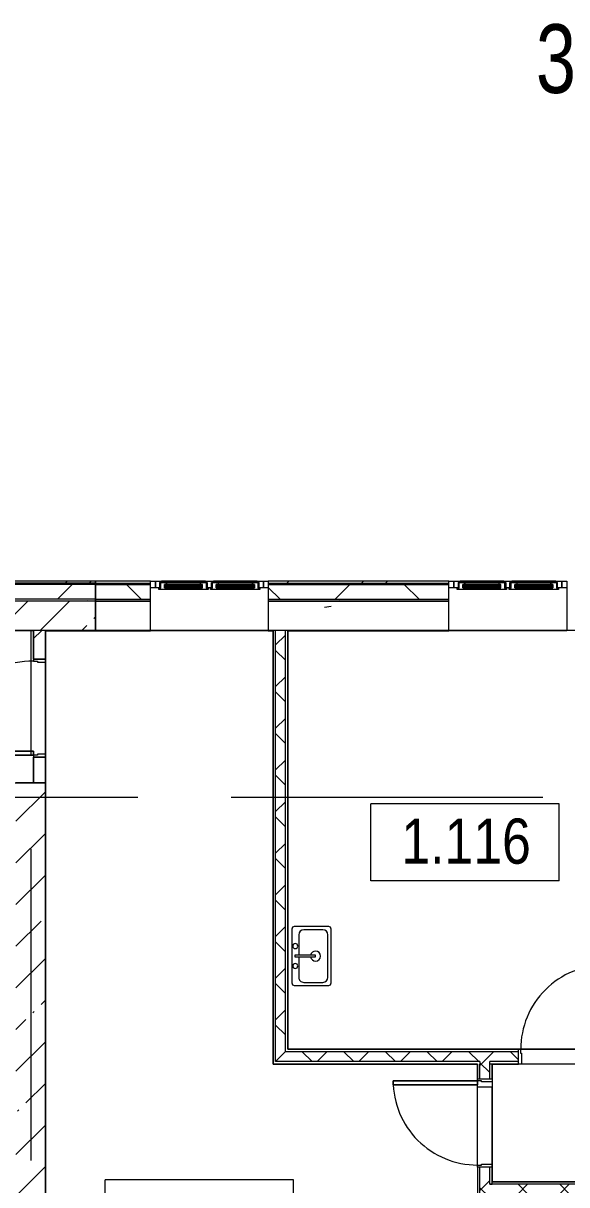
# Model space of a CAD drawing. Header units: millimetres. Extents: x 46431 to 216095, y -43515 to 31605.
# Drawn here: x 91856 to 97392, y 19772 to 31605 of the extents above; entities that cross this region are included whole.
import ezdxf

# ---------------------------------------------------------------- set-up
doc = ezdxf.new("R2010")
doc.units = ezdxf.units.MM
doc.linetypes.add('Осевые', pattern=[6350, 1270, -952.5, 3175, -952.5])
for name, color, linetype, lineweight in [('Двери', 7, 'Continuous', 9), ('Каркас_Импост', 7, 'Continuous', 9), ('Марки помещений', 7, 'Continuous', 9), ('Общие ребра', 7, 'Continuous', 9), ('Окна', 7, 'Continuous', 9), ('Окна-1', 7, 'Continuous', 18), ('Оси-2', 7, 'Осевые', 9), ('Остекление', 7, 'Continuous', 9), ('Панель', 7, 'Continuous', 9), ('Перекрытия', 7, 'Continuous', 9), ('Разрезы', 7, 'Continuous', 9), ('Сантехнические приборы', 7, 'Continuous', 9), ('Стены', 7, 'Continuous', 9), ('Стены-1', 7, 'Continuous', 18), ('Штриховка разреза-3', 7, 'Continuous', 9)]:
    doc.layers.add(name, color=color, linetype=linetype, lineweight=lineweight)
doc.layers.add('Окна-2', color=7, linetype='Continuous', lineweight=9, true_color=0x804000)
doc.styles.add('Arial Narrow_1', font='Arial Narrow.ttf', dxfattribs={"height": 460})
doc.styles.add('Arial_1', font='Arial.ttf', dxfattribs={"width": 0.75, "height": 700})
pattern_1 = [(45, (0, 0), (-424.264, 424.264), [600, -100, 20, -100]), (45, (0, 424), (-424.264, 424.264), [])]
pattern_2 = [(45, (0, 0), (-502.8943, 502.8943), []), (45, (0, 762), (-502.8943, 502.8943), [])]
pattern_3 = [(0, (0, 0), (812.8, 203.2), [67.056, -542.544, 67.056, -542.544, -3251.2]), (0, (0, 0), (812.8, 203.2), [-1219.2, 67.056, -1152.144, 67.056, -542.544, -1422.4]), (0, (0, 0), (812.8, 203.2), [-3048, 67.056, -339.344, 67.056, -948.944]), (120, (304.8, 101.6), (-582.37636, 602.30545), [67.056, -542.544, 67.056, -542.544, -3251.2]), (120, (304.8, 101.6), (-582.37636, 602.30545), [-1219.2, 67.056, -1152.144, 67.056, -542.544, -1422.4]), (120, (304.8, 101.6), (-582.37636, 602.30545), [-3048, 67.056, -339.344, 67.056, -948.944]), (240, (406.4, 508), (-230.42364, -805.50545), [67.056, -542.544, 67.056, -542.544, -3251.2]), (240, (406.4, 508), (-230.42364, -805.50545), [-1219.2, 67.056, -1152.144, 67.056, -542.544, -1422.4]), (240, (406.4, 508), (-230.42364, -805.50545), [-3048, 67.056, -339.344, 67.056, -948.944])]
pattern_4 = [(45, (0, 0), (-707.107, 707.107), []), (135, (0, 0), (-707.107, -707.107), [])]
pattern_5 = [(45, (0, 0), (-212.132, 212.132), []), (135, (0, 0), (-212.132, -212.132), [])]

# ---------------------------------------------------------------- blocks, each defined once
blk = doc.blocks.new('Дверь - Однопольная - ДВ1_21х10-6240607-План 1-го этажа на отм_ -6_000')
at = {"layer": 'Двери'}
for p, q in [((-439, 1018), (-479, 1018)), ((-479, 1018), (-479, 60)), ((-439, 60), (-439, 1018)), ((-479, 60), (-439, 60))]:
    blk.add_line(p, q, dxfattribs=at)
blk.add_arc((-479, 60), 958, 360, 90, dxfattribs=at)
at = {"layer": 'Каркас_Импост'}
for p, q in [((-480, 60), (-500, 60)), ((-500, 60), (-500, -60)), ((-480, 20), (-480, 60)), ((-470, 20), (-480, 20)), ((-470, -60), (-470, 20)), ((480, 20), (470, 20)), ((470, 20), (470, -60)), ((500, 60), (480, 60)), ((480, 60), (480, 20)), ((500, -60), (500, 60)), ((-500, -60), (-470, -60)), ((470, -60), (500, -60))]:
    blk.add_line(p, q, dxfattribs=at)
at = {"layer": 'Панель'}
for p, q in [((-479, 1018), (-439, 1018)), ((-479, 60), (-479, 1018)), ((-439, 1018), (-439, 60)), ((-439, 60), (-479, 60))]:
    blk.add_line(p, q, dxfattribs=at)
blk = doc.blocks.new('Окно 2-Распашное - Один переплет с многокамерным стеклопакетом - 30674-99 - ОК-1 1200-1800-V16-План 1-го этажа на отм_ -6_000')
at = {"layer": 'Каркас_Импост'}
for p, q in [((-550, -183), (-507, -183)), ((-550, -253), (-550, -183)), ((-515, -167), (-438, -167)), ((-515, -181), (-515, -167)), ((-495, -181), (-515, -181)), ((-507, -183), (-507, -239)), ((-495, -183), (-507, -183)), ((-507, -183), (-507, -239)), ((-495, -237), (-495, -181)), ((-438, -237), (-495, -237)), ((-438, -185), (-458, -185)), ((-458, -185), (-458, -217)), ((-458, -217), (-458, -185)), ((-458, -185), (-70, -185)), ((-458, -217), (-438, -217)), ((-70, -217), (-458, -217)), ((-438, -167), (-438, -185)), ((-438, -185), (-438, -167)), ((-438, -167), (-90, -167)), ((-90, -185), (-438, -185)), ((-438, -217), (-438, -237)), ((-438, -217), (-90, -217)), ((-438, -237), (-438, -217)), ((-90, -237), (-438, -237)), ((-90, -167), (-13, -167)), ((-90, -185), (-90, -167)), ((-90, -185), (-90, -167)), ((-70, -185), (-90, -185)), ((-90, -217), (-70, -217)), ((-90, -237), (-90, -217)), ((-90, -237), (-90, -217)), ((-33, -237), (-90, -237)), ((-70, -217), (-70, -185)), ((-70, -217), (-70, -185)), ((-33, -181), (-33, -237)), ((-13, -181), (-33, -181)), ((-21, -183), (-33, -183)), ((-21, -183), (21, -183)), ((-21, -239), (-21, -183)), ((-21, -183), (-21, -239)), ((-13, -167), (-13, -181)), ((13, -167), (90, -167)), ((13, -181), (13, -167)), ((33, -181), (13, -181)), ((21, -183), (21, -239)), ((33, -183), (21, -183)), ((21, -239), (21, -183)), ((33, -237), (33, -181)), ((90, -237), (33, -237)), ((70, -185), (70, -217)), ((90, -185), (70, -185)), ((70, -185), (70, -217)), ((70, -185), (458, -185)), ((70, -217), (90, -217)), ((458, -217), (70, -217)), ((90, -167), (90, -185)), ((90, -167), (90, -185)), ((90, -167), (438, -167)), ((438, -185), (90, -185)), ((90, -217), (90, -237)), ((90, -217), (90, -237)), ((90, -217), (438, -217)), ((438, -237), (90, -237)), ((438, -167), (515, -167)), ((438, -185), (438, -167)), ((438, -167), (438, -185)), ((458, -185), (438, -185)), ((438, -217), (458, -217)), ((438, -237), (438, -217)), ((438, -217), (438, -237)), ((495, -237), (438, -237)), ((458, -217), (458, -185)), ((458, -185), (458, -217)), ((495, -181), (495, -237)), ((515, -181), (495, -181)), ((507, -183), (495, -183)), ((507, -183), (550, -183)), ((507, -239), (507, -183)), ((507, -239), (507, -183)), ((515, -167), (515, -181)), ((550, -183), (550, -253)), ((-487, -253), (-550, -253)), ((-507, -239), (-487, -239)), ((-21, -239), (-507, -239)), ((-487, -239), (-487, -253)), ((-41, -239), (-487, -239)), ((-487, -239), (-487, -253)), ((-487, -253), (-41, -253)), ((-41, -239), (-21, -239)), ((-41, -253), (-41, -239)), ((-41, -239), (-41, -253)), ((41, -253), (-41, -253)), ((21, -239), (41, -239)), ((507, -239), (21, -239)), ((41, -239), (41, -253)), ((487, -239), (41, -239)), ((41, -253), (41, -239)), ((41, -253), (487, -253)), ((487, -239), (507, -239)), ((487, -253), (487, -239)), ((487, -253), (487, -239)), ((550, -253), (487, -253))]:
    blk.add_line(p, q, dxfattribs=at)
at = {"layer": 'Окна'}
for p, q in [((-443, -189), (-443, -199)), ((-443, -189), (-85, -189)), ((-85, -199), (-443, -199)), ((-443, -203), (-443, -213)), ((-443, -203), (-85, -203)), ((-85, -213), (-443, -213)), ((-85, -189), (-85, -199)), ((-85, -203), (-85, -213)), ((443, -189), (85, -189)), ((85, -189), (85, -199)), ((85, -199), (443, -199)), ((443, -203), (85, -203)), ((85, -203), (85, -213)), ((85, -213), (443, -213)), ((443, -189), (443, -199)), ((443, -203), (443, -213)), ((-438, -253), (-487, -253)), ((-487, -253), (-475, -253)), ((-53, -253), (-41, -253)), ((53, -253), (41, -253)), ((438, -253), (487, -253)), ((487, -253), (475, -253))]:
    blk.add_line(p, q, dxfattribs=at)
at = {"layer": 'Окна-1'}
for p, q in [((-458, -189), (-443, -189)), ((-458, -199), (-458, -189)), ((-443, -199), (-458, -199)), ((-458, -203), (-443, -203)), ((-458, -213), (-458, -203)), ((-443, -213), (-458, -213)), ((-443, -189), (-443, -199)), ((-443, -203), (-443, -213)), ((-85, -189), (-70, -189)), ((-85, -199), (-85, -189)), ((-70, -199), (-85, -199)), ((-85, -203), (-70, -203)), ((-85, -213), (-85, -203)), ((-70, -213), (-85, -213)), ((-70, -189), (-70, -199)), ((-70, -203), (-70, -213)), ((70, -189), (70, -199)), ((85, -189), (70, -189)), ((70, -199), (85, -199)), ((70, -203), (70, -213)), ((85, -203), (70, -203)), ((70, -213), (85, -213)), ((85, -199), (85, -189)), ((85, -213), (85, -203)), ((458, -189), (443, -189)), ((443, -189), (443, -199)), ((443, -199), (458, -199)), ((458, -203), (443, -203)), ((443, -203), (443, -213)), ((443, -213), (458, -213)), ((458, -199), (458, -189)), ((458, -213), (458, -203))]:
    blk.add_line(p, q, dxfattribs=at)
at = {"layer": 'Окна-2'}
for p, q in [((-600, -183), (-550, -183)), ((-600, -253), (-600, -183)), ((-550, -183), (-550, -253)), ((-550, -183), (-550, -253)), ((-550, -183), (-495, -183)), ((-33, -183), (33, -183)), ((495, -183), (550, -183)), ((550, -183), (600, -183)), ((550, -253), (550, -183)), ((550, -183), (550, -253)), ((600, -183), (600, -253)), ((-550, -253), (-600, -253)), ((550, -253), (-550, -253)), ((600, -253), (550, -253))]:
    blk.add_line(p, q, dxfattribs=at)
at = {"layer": 'Остекление'}
for p, q in [((-458, -185), (-70, -185)), ((-458, -189), (-458, -185)), ((-70, -189), (-458, -189)), ((-458, -199), (-70, -199)), ((-458, -203), (-458, -199)), ((-70, -203), (-458, -203)), ((-458, -213), (-70, -213)), ((-458, -217), (-458, -213)), ((-70, -217), (-458, -217)), ((-70, -185), (-70, -189)), ((-70, -199), (-70, -203)), ((-70, -213), (-70, -217)), ((458, -185), (70, -185)), ((70, -185), (70, -189)), ((70, -189), (458, -189)), ((458, -199), (70, -199)), ((70, -199), (70, -203)), ((70, -203), (458, -203)), ((458, -213), (70, -213)), ((70, -213), (70, -217)), ((70, -217), (458, -217)), ((458, -189), (458, -185)), ((458, -203), (458, -199)), ((458, -217), (458, -213))]:
    blk.add_line(p, q, dxfattribs=at)
blk = doc.blocks.new('Окно 2-Распашное - Один переплет с многокамерным стеклопакетом - 30674-99 - ОК-1 1200-1800-V17-План 1-го этажа на отм_ -6_000')
at = {"layer": 'Каркас_Импост'}
for p, q in [((-550, -183), (-507, -183)), ((-550, -253), (-550, -183)), ((-515, -167), (-438, -167)), ((-515, -181), (-515, -167)), ((-495, -181), (-515, -181)), ((-507, -183), (-507, -239)), ((-495, -183), (-507, -183)), ((-507, -183), (-507, -239)), ((-495, -237), (-495, -181)), ((-438, -237), (-495, -237)), ((-438, -185), (-458, -185)), ((-458, -185), (-458, -217)), ((-458, -217), (-458, -185)), ((-458, -185), (-70, -185)), ((-458, -217), (-438, -217)), ((-70, -217), (-458, -217)), ((-438, -167), (-438, -185)), ((-438, -185), (-438, -167)), ((-438, -167), (-90, -167)), ((-90, -185), (-438, -185)), ((-438, -217), (-438, -237)), ((-438, -217), (-90, -217)), ((-438, -237), (-438, -217)), ((-90, -237), (-438, -237)), ((-90, -167), (-13, -167)), ((-90, -185), (-90, -167)), ((-90, -185), (-90, -167)), ((-70, -185), (-90, -185)), ((-90, -217), (-70, -217)), ((-90, -237), (-90, -217)), ((-90, -237), (-90, -217)), ((-33, -237), (-90, -237)), ((-70, -217), (-70, -185)), ((-70, -217), (-70, -185)), ((-33, -181), (-33, -237)), ((-13, -181), (-33, -181)), ((-21, -183), (-33, -183)), ((-21, -183), (21, -183)), ((-21, -239), (-21, -183)), ((-21, -183), (-21, -239)), ((-13, -167), (-13, -181)), ((13, -167), (90, -167)), ((13, -181), (13, -167)), ((33, -181), (13, -181)), ((21, -183), (21, -239)), ((33, -183), (21, -183)), ((21, -239), (21, -183)), ((33, -237), (33, -181)), ((90, -237), (33, -237)), ((70, -185), (70, -217)), ((90, -185), (70, -185)), ((70, -185), (70, -217)), ((70, -185), (458, -185)), ((70, -217), (90, -217)), ((458, -217), (70, -217)), ((90, -167), (90, -185)), ((90, -167), (90, -185)), ((90, -167), (438, -167)), ((438, -185), (90, -185)), ((90, -217), (90, -237)), ((90, -217), (90, -237)), ((90, -217), (438, -217)), ((438, -237), (90, -237)), ((438, -167), (515, -167)), ((438, -185), (438, -167)), ((438, -167), (438, -185)), ((458, -185), (438, -185)), ((438, -217), (458, -217)), ((438, -237), (438, -217)), ((438, -217), (438, -237)), ((495, -237), (438, -237)), ((458, -217), (458, -185)), ((458, -185), (458, -217)), ((495, -181), (495, -237)), ((515, -181), (495, -181)), ((507, -183), (495, -183)), ((507, -183), (550, -183)), ((507, -239), (507, -183)), ((507, -239), (507, -183)), ((515, -167), (515, -181)), ((550, -183), (550, -253)), ((-487, -253), (-550, -253)), ((-507, -239), (-487, -239)), ((-21, -239), (-507, -239)), ((-487, -239), (-487, -253)), ((-41, -239), (-487, -239)), ((-487, -239), (-487, -253)), ((-487, -253), (-41, -253)), ((-41, -239), (-21, -239)), ((-41, -253), (-41, -239)), ((-41, -239), (-41, -253)), ((41, -253), (-41, -253)), ((21, -239), (41, -239)), ((507, -239), (21, -239)), ((41, -239), (41, -253)), ((487, -239), (41, -239)), ((41, -253), (41, -239)), ((41, -253), (487, -253)), ((487, -239), (507, -239)), ((487, -253), (487, -239)), ((487, -253), (487, -239)), ((550, -253), (487, -253))]:
    blk.add_line(p, q, dxfattribs=at)
at = {"layer": 'Окна'}
for p, q in [((-443, -189), (-443, -199)), ((-443, -189), (-85, -189)), ((-85, -199), (-443, -199)), ((-443, -203), (-443, -213)), ((-443, -203), (-85, -203)), ((-85, -213), (-443, -213)), ((-85, -189), (-85, -199)), ((-85, -203), (-85, -213)), ((443, -189), (85, -189)), ((85, -189), (85, -199)), ((85, -199), (443, -199)), ((443, -203), (85, -203)), ((85, -203), (85, -213)), ((85, -213), (443, -213)), ((443, -189), (443, -199)), ((443, -203), (443, -213)), ((-438, -253), (-487, -253)), ((-487, -253), (-475, -253)), ((-53, -253), (-41, -253)), ((53, -253), (41, -253)), ((438, -253), (487, -253)), ((487, -253), (475, -253))]:
    blk.add_line(p, q, dxfattribs=at)
at = {"layer": 'Окна-1'}
for p, q in [((-458, -189), (-443, -189)), ((-458, -199), (-458, -189)), ((-443, -199), (-458, -199)), ((-458, -203), (-443, -203)), ((-458, -213), (-458, -203)), ((-443, -213), (-458, -213)), ((-443, -189), (-443, -199)), ((-443, -203), (-443, -213)), ((-85, -189), (-70, -189)), ((-85, -199), (-85, -189)), ((-70, -199), (-85, -199)), ((-85, -203), (-70, -203)), ((-85, -213), (-85, -203)), ((-70, -213), (-85, -213)), ((-70, -189), (-70, -199)), ((-70, -203), (-70, -213)), ((70, -189), (70, -199)), ((85, -189), (70, -189)), ((70, -199), (85, -199)), ((70, -203), (70, -213)), ((85, -203), (70, -203)), ((70, -213), (85, -213)), ((85, -199), (85, -189)), ((85, -213), (85, -203)), ((458, -189), (443, -189)), ((443, -189), (443, -199)), ((443, -199), (458, -199)), ((458, -203), (443, -203)), ((443, -203), (443, -213)), ((443, -213), (458, -213)), ((458, -199), (458, -189)), ((458, -213), (458, -203))]:
    blk.add_line(p, q, dxfattribs=at)
at = {"layer": 'Окна-2'}
for p, q in [((-600, -183), (-550, -183)), ((-600, -253), (-600, -183)), ((-550, -183), (-550, -253)), ((-550, -183), (-550, -253)), ((-550, -183), (-495, -183)), ((-33, -183), (33, -183)), ((495, -183), (550, -183)), ((550, -183), (600, -183)), ((550, -253), (550, -183)), ((550, -183), (550, -253)), ((600, -183), (600, -253)), ((-550, -253), (-600, -253)), ((550, -253), (-550, -253)), ((600, -253), (550, -253))]:
    blk.add_line(p, q, dxfattribs=at)
at = {"layer": 'Остекление'}
for p, q in [((-458, -185), (-70, -185)), ((-458, -189), (-458, -185)), ((-70, -189), (-458, -189)), ((-458, -199), (-70, -199)), ((-458, -203), (-458, -199)), ((-70, -203), (-458, -203)), ((-458, -213), (-70, -213)), ((-458, -217), (-458, -213)), ((-70, -217), (-458, -217)), ((-70, -185), (-70, -189)), ((-70, -199), (-70, -203)), ((-70, -213), (-70, -217)), ((458, -185), (70, -185)), ((70, -185), (70, -189)), ((70, -189), (458, -189)), ((458, -199), (70, -199)), ((70, -199), (70, -203)), ((70, -203), (458, -203)), ((458, -213), (70, -213)), ((70, -213), (70, -217)), ((70, -217), (458, -217)), ((458, -189), (458, -185)), ((458, -203), (458, -199)), ((458, -217), (458, -213))]:
    blk.add_line(p, q, dxfattribs=at)
blk = doc.blocks.new('Дверь - Однопольная - ДВ4__21х9-6240676-План 1-го этажа на отм_ -6_000')
at = {"layer": 'Двери'}
for p, q in [((-429, -75), (-389, -75)), ((-429, -933), (-429, -75)), ((-389, -75), (-389, -933)), ((-389, -933), (-429, -933))]:
    blk.add_line(p, q, dxfattribs=at)
blk.add_arc((-429, -75), 858, 270, 0, dxfattribs=at)
at = {"layer": 'Каркас_Импост'}
for p, q in [((-450, 75), (-420, 75)), ((-450, -75), (-450, 75)), ((-420, 75), (-420, -35)), ((420, 75), (450, 75)), ((420, -35), (420, 75)), ((450, 75), (450, -75)), ((-430, -75), (-450, -75)), ((-430, -35), (-430, -75)), ((-420, -35), (-430, -35)), ((430, -35), (420, -35)), ((430, -75), (430, -35)), ((450, -75), (430, -75))]:
    blk.add_line(p, q, dxfattribs=at)
at = {"layer": 'Панель'}
for p, q in [((-389, -75), (-429, -75)), ((-429, -75), (-429, -933)), ((-389, -933), (-389, -75)), ((-429, -933), (-389, -933))]:
    blk.add_line(p, q, dxfattribs=at)
blk = doc.blocks.new('Раковина-Одиночная-2D - 600 x 400 мм-5036550-План 1-го этажа на отм_ -6_000')
at = {"layer": 'Сантехнические приборы'}
for p, q in [((32, 490), (32, 140)), ((32, 490), (32, 140)), ((606, 515), (57, 515)), ((606, 515), (57, 515)), ((549, 483), (114, 483)), ((632, 140), (632, 490)), ((632, 140), (632, 490)), ((63, 432), (63, 236)), ((341, 356), (322, 356)), ((322, 356), (322, 147)), ((341, 147), (341, 356)), ((600, 236), (600, 432)), ((114, 185), (322, 185)), ((322, 147), (341, 147)), ((341, 185), (549, 185)), ((57, 115), (606, 115)), ((57, 115), (606, 115)), ((132, 75), (692, 75))]:
    blk.add_line(p, q, dxfattribs=at)
for centre, radius, start, end in [((57, 490), 25.4, 90, 180), ((57, 490), 25.4, 90, 180), ((114, 432), 50.8, 90, 180), ((549, 432), 50.8, 360, 90), ((606, 490), 25.4, 0, 90), ((606, 490), 25.4, 360, 90), ((332, 356), 50.8, 360, 180), ((332, 356), 50.8, 180, 259.1931), ((332, 356), 50.8, 280.8069, 0), ((57, 140), 25.4, 180, 270), ((57, 140), 25.4, 180, 270), ((114, 236), 50.8, 180, 270), ((230, 150), 25.4, 360, 180), ((230, 150), 25.4, 180, 360), ((433, 150), 25.4, 360, 180), ((433, 150), 25.4, 180, 360), ((549, 236), 50.8, 270, 0), ((606, 140), 25.4, 270, 360), ((606, 140), 25.4, 270, 0)]:
    blk.add_arc(centre, radius, start, end, dxfattribs=at)
blk = doc.blocks.new('Марка помещения_Р - Марка помещения-4575829-План 1-го этажа на отм_ -6_000')
at = {"layer": 'Марки помещений'}
for p, q in [((-4.79375, -1.95625), (-4.79375, 1.95625)), ((4.79375, 1.95625), (-4.79375, 1.95625)), ((4.79375, -1.95625), (4.79375, 1.95625)), ((4.79375, -1.95625), (-4.79375, -1.95625))]:
    blk.add_line(p, q, dxfattribs=at)

msp = doc.modelspace()

# ---------------------------------------------------------------- hatches: boundary and pattern name
at = {"layer": 'Штриховка разреза-3'}
h = msp.add_hatch(dxfattribs=at)
h.set_pattern_fill('FP_3', color=256, style=0, pattern_type=2)
h.set_pattern_definition(pattern_2)
h.paths.add_polyline_path([(92592, 25902.1), (92592, 25922.1), (91592, 25922.1), (91592, 25902.1), (92042.4, 25902.1)], flags=0)
h = msp.add_hatch(dxfattribs=at)
h.set_pattern_fill('FP_3', color=256, style=0, pattern_type=2)
h.set_pattern_definition(pattern_2)
h.paths.add_polyline_path([(96191.6, 25902.1), (96191.6, 25922.1), (94351.6, 25922.1), (94351.6, 25902.1), (95432.7, 25902.1)], flags=0)
h.paths.add_polyline_path([(97631.6, 25902.1), (97631.6, 25922.1), (97391.6, 25922.1), (97391.6, 25902.1), (97551.7, 25902.1)], flags=0)
h.paths.add_polyline_path([(93151.6, 25902.1), (93151.6, 25922.1), (92592, 25922.1), (92592, 25902.1), (92890, 25902.1)], flags=0)
h = msp.add_hatch(dxfattribs=at)
h.set_pattern_fill('FP_5', color=256, style=0, pattern_type=2)
h.set_pattern_definition(pattern_3)
h.paths.add_polyline_path([(91592, 25887.1), (92592, 25887.1), (92592, 25902.1), (91592, 25902.1)], flags=0)
h = msp.add_hatch(dxfattribs=at)
h.set_pattern_fill('FP_6', color=256, style=0, pattern_type=2)
h.set_pattern_definition(pattern_4)
h.paths.add_polyline_path([(91592, 25737.1), (92592, 25737.1), (92592, 25887.1), (91592, 25887.1)], flags=0)
h = msp.add_hatch(dxfattribs=at)
h.set_pattern_fill('FP_5', color=256, style=0, pattern_type=2)
h.set_pattern_definition(pattern_3)
h.paths.add_polyline_path([(97551.7, 25887.1), (97631.6, 25887.1), (97631.6, 25902.1), (97391.6, 25902.1), (97391.6, 25887.1)], flags=0)
h.paths.add_polyline_path([(93151.6, 25887.1), (93151.6, 25902.1), (92592, 25902.1), (92592, 25887.1), (92890, 25887.1)], flags=0)
h.paths.add_polyline_path([(96191.6, 25887.1), (96191.6, 25902.1), (94351.6, 25902.1), (94351.6, 25887.1), (95432.7, 25887.1)], flags=0)
h = msp.add_hatch(dxfattribs=at)
h.set_pattern_fill('FP_6', color=256, style=0, pattern_type=2)
h.set_pattern_definition(pattern_4)
h.paths.add_polyline_path([(97631.6, 25737.1), (97631.6, 25887.1), (97391.6, 25887.1), (97391.6, 25737.1), (97551.7, 25737.1)], flags=0)
h.paths.add_polyline_path([(94351.6, 25737.1), (96191.6, 25737.1), (96191.6, 25887.1), (94351.6, 25887.1)], flags=0)
h.paths.add_polyline_path([(92592, 25737.1), (93151.6, 25737.1), (93151.6, 25887.1), (92592, 25887.1)], flags=0)
h = msp.add_hatch(dxfattribs=at)
h.set_pattern_fill('FP_5', color=256, style=0, pattern_type=2)
h.set_pattern_definition(pattern_3)
h.paths.add_polyline_path([(92042.4, 25717.1), (92592, 25717.1), (92592, 25737.1), (91592, 25737.1), (91592, 25717.1)], flags=0)
h = msp.add_hatch(dxfattribs=at)
h.set_pattern_fill('FP_4', color=256, style=0, pattern_type=2)
h.set_pattern_definition(pattern_1)
h.paths.add_polyline_path([(92081.6, 25417.1), (92592, 25417.1), (92592, 25717.1), (91592, 25717.1), (91592, 25417.1), (92042.4, 25417.1)], flags=0)
h = msp.add_hatch(dxfattribs=at)
h.set_pattern_fill('FP_5', color=256, style=0, pattern_type=2)
h.set_pattern_definition(pattern_3)
h.paths.add_polyline_path([(94351.6, 25717.1), (96191.6, 25717.1), (96191.6, 25737.1), (94351.6, 25737.1)], flags=0)
h.paths.add_polyline_path([(97631.6, 25717.1), (97631.6, 25737.1), (97391.6, 25737.1), (97391.6, 25717.1), (97551.7, 25717.1)], flags=0)
h.paths.add_polyline_path([(92592, 25717.1), (93151.6, 25717.1), (93151.6, 25737.1), (92592, 25737.1)], flags=0)
h = msp.add_hatch(dxfattribs=at)
h.set_pattern_fill('FP_7', color=256, style=0, pattern_type=2)
h.set_pattern_definition([(50, (0, 0), (1457.472, -127.512), [152.4, -1676.4]), (355, (0, 0), (-281.942, 1528.454), [121.92, -1341.12]), (100.451, (121.5, -10.6), (1175.541, 1400.933), [129.52, -1424.72]), (46.184, (0, 406.4), (2168.632, -336.342), [228.6, -2514.6]), (96.636, (180.7, 378.4), (1899.22, 1979.42), [194.28, -2137.08]), (351.184, (0, 406.4), (1899.24, 1979.4), [182.88, -2011.68]), (21, (203.2, 304.8), (1212.915, -818.121), [152.4, -1676.4]), (326, (203.2, 304.8), (494.417, 1473.504), [121.92, -1341.12]), (71.451, (304.3, 236.6), (1707.337, 655.37), [129.52, -1424.72]), (37.5, (0, 0), (24.7094, 676.4402), [67.056, -1257.808, 67.056, -1294.384, -1346.2]), (37.5, (0, 0), (24.7094, 676.4402), [-2686.304, 67.056, -1279.144]), (7.5, (0, 0), (534.558, 801.444), [67.056, -709.168, 67.056, -1227.328, -513.08]), (7.5, (0, 0), (534.558, 801.444), [-2070.608, 67.056, -446.024]), (327.5, (-453.14, 0), (1084.7275, -45.8312), [67.056, -440.944, 67.056, -1517.904, -2103.12]), (327.5, (-453.14, 0), (1084.7275, -45.8312), [-2092.96, 67.056, -2036.064]), (317.5, (-656.3, 0), (1185.035, 203.4135), [67.056, -593.344, 67.056, -985.52, -1493.52]), (317.5, (-656.3, 0), (1185.035, 203.4135), [-1712.976, 67.056, -1426.464])])
h.paths.add_polyline_path([(97391.6, 25417.1), (97631.6, 25417.1), (97631.6, 25717.1), (97391.6, 25717.1), (97391.6, 25668.3)], flags=0)
h.paths.add_polyline_path([(94426.6, 25417.1), (96191.6, 25417.1), (96191.6, 25717.1), (94351.6, 25717.1), (94351.6, 25417.1), (94401.6, 25417.1)], flags=0)
h.paths.add_polyline_path([(92592, 25417.1), (93151.6, 25417.1), (93151.6, 25717.1), (92592, 25717.1)], flags=0)
h = msp.add_hatch(dxfattribs=at)
h.set_pattern_fill('FP_3', color=256, style=0, pattern_type=2)
h.set_pattern_definition(pattern_2)
h.paths.add_polyline_path([(91961.6, 23867.1), (92081.6, 23867.1), (92081.6, 24127.1), (91961.6, 24127.1), (91961.6, 23869.1)], flags=0)
h.paths.add_polyline_path([(91961.6, 25127.1), (92081.6, 25127.1), (92081.6, 25417.1), (91961.6, 25415.1)], flags=0)
h = msp.add_hatch(dxfattribs=at)
h.set_pattern_fill('FP_1', color=256, style=0, pattern_type=2)
h.set_pattern_definition(pattern_5)
h.paths.add_polyline_path([(94426.6, 21027.1), (94526.6, 21027.1), (94526.6, 25417.1), (94426.6, 25417.1), (94426.6, 22294.7)], flags=0)
h = msp.add_hatch(dxfattribs=at)
h.set_pattern_fill('FP_4', color=256, style=0, pattern_type=2)
h.set_pattern_definition(pattern_1)
h.paths.add_polyline_path([(92042.4, 15117.1), (92081.6, 15117.1), (92081.6, 23867.1), (91781.6, 23867.1), (91781.6, 15117.1), (91929.6, 15117.1), (91931.6, 15117.1), (91956.6, 15117.1)], flags=0)
h = msp.add_hatch(dxfattribs=at)
h.set_pattern_fill('FP_1', color=256, style=0, pattern_type=2)
h.set_pattern_definition(pattern_5)
h.paths.add_polyline_path([(98231.6, 21027.1), (98231.6, 21127.1), (97801.6, 21127.1), (97801.6, 21027.1)], flags=0)
h.paths.add_polyline_path([(94526.6, 21027.1), (96901.6, 21027.1), (96901.6, 21127.1), (94526.6, 21127.1)], flags=0)
h.paths.add_polyline_path([(99131.6, 21027.1), (101006.6, 21027.1), (101006.6, 21127.1), (99131.6, 21127.1)], flags=0)
h = msp.add_hatch(dxfattribs=at)
h.set_pattern_fill('FP_1', color=256, style=0, pattern_type=2)
h.set_pattern_definition(pattern_5)
h.paths.add_polyline_path([(96506.6, 16642.1), (96606.6, 16642.1), (96606.6, 16667.1), (96506.6, 16667.1)], flags=0)
h.paths.add_polyline_path([(96506.6, 17467.1), (96606.6, 17467.1), (96606.6, 19952.1), (96506.6, 19952.1), (96506.6, 18614.5)], flags=0)
h.paths.add_polyline_path([(96506.6, 20852.1), (96606.6, 20852.1), (96606.6, 21027.1), (96506.6, 21027.1), (96506.6, 21002.1)], flags=0)
h = msp.add_hatch(dxfattribs=at)
h.set_pattern_fill('FP_1', color=256, style=0, pattern_type=2)
h.set_pattern_definition(pattern_5)
h.paths.add_polyline_path([(104181.6, 19677.1), (104181.6, 19777.1), (98551.6, 19777.1), (98551.6, 19677.1), (103908.6, 19677.1)], flags=0)
h.paths.add_polyline_path([(97651.6, 19677.1), (97651.6, 19777.1), (96606.6, 19777.1), (96606.6, 19677.1), (97127.9, 19677.1)], flags=0)

# ---------------------------------------------------------------- linework, layer by layer
at = {"layer": 'Общие ребра'}
for p, q in [((92592, 25902.1), (91592, 25902.1)), ((92592, 25887.1), (91592, 25887.1)), ((92592, 25902.1), (93151.6, 25902.1)), ((92592, 25887.1), (93151.6, 25887.1)), ((94351.6, 25902.1), (96191.6, 25902.1)), ((94351.6, 25887.1), (96191.6, 25887.1)), ((92592, 25737.1), (91592, 25737.1)), ((92592, 25717.1), (91592, 25717.1)), ((92592, 25737.1), (93151.6, 25737.1)), ((92592, 25717.1), (93151.6, 25717.1)), ((94351.6, 25737.1), (96191.6, 25737.1)), ((94351.6, 25717.1), (96191.6, 25717.1)), ((92081.6, 25417.1), (91961.6, 25417.1)), ((91961.6, 25415.1), (91961.6, 25127.1)), ((91961.6, 25127.1), (91961.6, 25415.1)), ((92081.6, 25127.1), (92081.6, 25417.1)), ((92592, 25417.1), (93151.6, 25417.1)), ((93151.6, 25417.1), (92592, 25417.1)), ((94351.6, 25417.1), (94401.6, 25417.1)), ((94401.6, 25417.1), (94351.6, 25417.1)), ((94426.6, 25417.1), (94401.6, 25417.1)), ((94426.6, 21027.1), (94426.6, 25417.1)), ((94526.6, 25417.1), (94426.6, 25417.1)), ((94551.6, 25417.1), (94526.6, 25417.1)), ((94526.6, 21127.1), (94526.6, 25417.1)), ((94553.6, 25417.1), (96191.6, 25417.1)), ((96191.6, 25417.1), (94553.6, 25417.1)), ((91961.6, 24127.1), (91961.6, 23869.1)), ((91961.6, 23869.1), (91961.6, 24127.1)), ((92081.6, 23867.1), (92081.6, 24127.1)), ((94551.6, 21127.1), (94526.6, 21127.1)), ((96901.6, 21127.1), (94551.6, 21127.1)), ((94526.6, 21027.1), (94426.6, 21027.1)), ((94551.6, 21027.1), (94526.6, 21027.1)), ((96506.6, 21027.1), (94551.6, 21027.1)), ((96481.6, 21002.1), (96481.6, 20852.1)), ((96506.6, 21027.1), (96506.6, 21002.1)), ((96506.6, 20852.1), (96506.6, 21002.1)), ((96901.6, 21027.1), (96606.6, 21027.1)), ((96606.6, 21002.1), (96606.6, 21027.1)), ((96631.6, 21002.1), (96606.6, 21002.1)), ((96606.6, 20852.1), (96606.6, 21002.1)), ((96631.6, 21002.1), (96901.6, 21002.1)), ((96631.6, 20852.1), (96631.6, 21000.1)), ((96481.6, 19952.1), (96481.6, 17467.1)), ((96506.6, 17467.1), (96506.6, 19952.1)), ((96606.6, 19777.1), (96606.6, 19952.1)), ((96631.6, 19802.1), (96631.6, 19952.1)), ((96631.6, 19777.1), (96606.6, 19777.1)), ((96606.6, 19777.1), (96631.6, 19777.1)), ((97651.6, 19777.1), (96631.6, 19777.1)), ((97651.6, 19802.1), (96633.6, 19802.1))]:
    msp.add_line(p, q, dxfattribs=at)
at = {"layer": 'Оси-2'}
for p, q in [((150171.6, 25417.1), (50527.1, 25417.1)), ((91931.6, 25417.1), (91931.6, -41733.9)), ((150171.6, 23717.1), (50565.6, 23717.1))]:
    msp.add_line(p, q, dxfattribs=at)
at = {"layer": 'Перекрытия'}
for p, q in [((93151.6, 25717.1), (91632, 25717.1)), ((96191.6, 25717.1), (94351.6, 25717.1)), ((91961.6, 25417.1), (90182, 25417.1)), ((91961.6, 25127.1), (91961.6, 25417.1)), ((94401.6, 25417.1), (92081.6, 25417.1)), ((92081.6, 25417.1), (92081.6, 14437.1)), ((94401.6, 21002.1), (94401.6, 25417.1)), ((97931.6, 25417.1), (94551.6, 25417.1)), ((94551.6, 25417.1), (94551.6, 21152.1)), ((92081.6, 25127.1), (91961.6, 25127.1)), ((92081.6, 24127.1), (92081.6, 25127.1)), ((91961.6, 23867.1), (91961.6, 24127.1)), ((91961.6, 24127.1), (92081.6, 24127.1)), ((88781.6, 23867.1), (91961.6, 23867.1)), ((94551.6, 21152.1), (97931.6, 21152.1)), ((96481.6, 21002.1), (94401.6, 21002.1)), ((96481.6, 20767.1), (96481.6, 21002.1)), ((100981.6, 21002.1), (96631.6, 21002.1)), ((96631.6, 21002.1), (96631.6, 19802.1)), ((96631.6, 20767.1), (96481.6, 20767.1)), ((96631.6, 19777.1), (96631.6, 20767.1)), ((96631.6, 19802.1), (100981.6, 19802.1))]:
    msp.add_line(p, q, dxfattribs=at)
at = {"layer": 'Стены'}
for p, q in [((93151.6, 25922.1), (94351.6, 25922.1)), ((93151.6, 25417.1), (93151.6, 25922.1)), ((94351.6, 25922.1), (94351.6, 25417.1)), ((96191.6, 25922.1), (97391.6, 25922.1)), ((96191.6, 25417.1), (96191.6, 25922.1)), ((97391.6, 25922.1), (97391.6, 25417.1)), ((93151.6, 25415.1), (93151.6, 25417.1)), ((94351.6, 25415.1), (93151.6, 25415.1)), ((94351.6, 25417.1), (94351.6, 25415.1)), ((96191.6, 25415.1), (96191.6, 25417.1)), ((97391.6, 25415.1), (96191.6, 25415.1)), ((97391.6, 25417.1), (97391.6, 25415.1)), ((96901.6, 21002.1), (96901.6, 21152.1)), ((96901.6, 21152.1), (97801.6, 21152.1)), ((97801.6, 21002.1), (96901.6, 21002.1)), ((96481.6, 19952.1), (96481.6, 20852.1)), ((96481.6, 20852.1), (96631.6, 20852.1)), ((96631.6, 20852.1), (96631.6, 19952.1)), ((96631.6, 19952.1), (96481.6, 19952.1))]:
    msp.add_line(p, q, dxfattribs=at)
at = {"layer": 'Стены-1'}
for p, q in [((92592, 25922.1), (91592, 25922.1)), ((92592, 25417.1), (92592, 25922.1)), ((93151.6, 25922.1), (92592, 25922.1)), ((92592, 25922.1), (92592, 25417.1)), ((93151.6, 25417.1), (93151.6, 25922.1)), ((96191.6, 25922.1), (94351.6, 25922.1)), ((94351.6, 25922.1), (94351.6, 25417.1)), ((96191.6, 25417.1), (96191.6, 25922.1)), ((91592, 25417.1), (91961.6, 25417.1)), ((91956.6, 25415.1), (91956.6, 25127.1)), ((91961.6, 25417.1), (91961.6, 25415.1)), ((92081.6, 25417.1), (92592, 25417.1)), ((92592, 25417.1), (92086.6, 25417.1)), ((92086.6, 25415.1), (93151.6, 25415.1)), ((93151.6, 25415.1), (93151.6, 25417.1)), ((94351.6, 25417.1), (94351.6, 25415.1)), ((94351.6, 25415.1), (94399.6, 25415.1)), ((94401.6, 25417.1), (94401.6, 21002.1)), ((94401.6, 25415.1), (94401.6, 25417.1)), ((94551.6, 25417.1), (94553.6, 25417.1)), ((94551.6, 21152.1), (94551.6, 25417.1)), ((94553.6, 25415.1), (96191.6, 25415.1)), ((96191.6, 25415.1), (96191.6, 25417.1)), ((91956.6, 25127.1), (91961.6, 25127.1)), ((91961.6, 25127.1), (92081.6, 25127.1)), ((91961.6, 24127.1), (91956.6, 24127.1)), ((91956.6, 24127.1), (91956.6, 23869.1)), ((92081.6, 24127.1), (91961.6, 24127.1)), ((92081.6, 23867.1), (91781.6, 23867.1)), ((91961.6, 23869.1), (91961.6, 23867.1)), ((91961.6, 23867.1), (92081.6, 23867.1)), ((92081.6, 15117.1), (92081.6, 23867.1)), ((96901.6, 21152.1), (94551.6, 21152.1)), ((97740.6, 21154.1), (94553.6, 21154.1)), ((94553.6, 21152.1), (97931.6, 21152.1)), ((96901.6, 21002.1), (96901.6, 21152.1)), ((94401.6, 21002.1), (94426.6, 21002.1)), ((94426.6, 21002.1), (94551.6, 21002.1)), ((94551.6, 21002.1), (96481.6, 21002.1)), ((96631.6, 21000.1), (96631.6, 21002.1)), ((96481.6, 20852.1), (96631.6, 20852.1)), ((96631.6, 19952.1), (96481.6, 19952.1)), ((96633.6, 19802.1), (96631.6, 19802.1))]:
    msp.add_line(p, q, dxfattribs=at)

# ---------------------------------------------------------------- block references
at = {"layer": 'Двери'}
for name, p, rotation in [('Дверь - Однопольная - ДВ1_21х10-6240607-План 1-го этажа на отм_ -6_000', (92021.6, 24627.1), 90), ('Дверь - Однопольная - ДВ4__21х9-6240676-План 1-го этажа на отм_ -6_000', (97351.6, 21077.1), 180), ('Дверь - Однопольная - ДВ4__21х9-6240676-План 1-го этажа на отм_ -6_000', (96556.6, 20402.1), 270)]:
    msp.add_blockref(name, p, dxfattribs=dict(at, rotation=rotation))
at = {"layer": 'Марки помещений', "xscale": 199.9999999999999, "yscale": 199.9999999999999, "zscale": 199.9999999999999}
for p in [(96354.9, 23261), (93650.1, 19430.1)]:
    msp.add_blockref('Марка помещения_Р - Марка помещения-4575829-План 1-го этажа на отм_ -6_000', p, dxfattribs=at)
at = {"layer": 'Окна', "rotation": 180}
for name, p in [('Окно 2-Распашное - Один переплет с многокамерным стеклопакетом - 30674-99 - ОК-1 1200-1800-V16-План 1-го этажа на отм_ -6_000', (93751.6, 25669.6)), ('Окно 2-Распашное - Один переплет с многокамерным стеклопакетом - 30674-99 - ОК-1 1200-1800-V17-План 1-го этажа на отм_ -6_000', (96791.6, 25669.6))]:
    msp.add_blockref(name, p, dxfattribs=at)
at = {"layer": 'Сантехнические приборы', "rotation": 269.9999999999998}
msp.add_blockref('Раковина-Одиночная-2D - 600 x 400 мм-5036550-План 1-го этажа на отм_ -6_000', (94476.6, 22433.8), dxfattribs=at)

# ---------------------------------------------------------------- texts
at = {"layer": 'Марки помещений', "insert": (95707, 23502.9), "char_height": 460, "width": 1587.341, "attachment_point": 1, "style": 'Arial Narrow_1'}
msp.add_mtext('1.116', dxfattribs=at)
at = {"layer": 'Разрезы', "insert": (97077.6, 31594.1), "char_height": 700, "width": 505.063, "attachment_point": 1, "style": 'Arial_1'}
msp.add_mtext('\\fArial|b0|i0|c204|p34|;\\W.75;3', dxfattribs=at)

doc.saveas('drawing.dxf')
